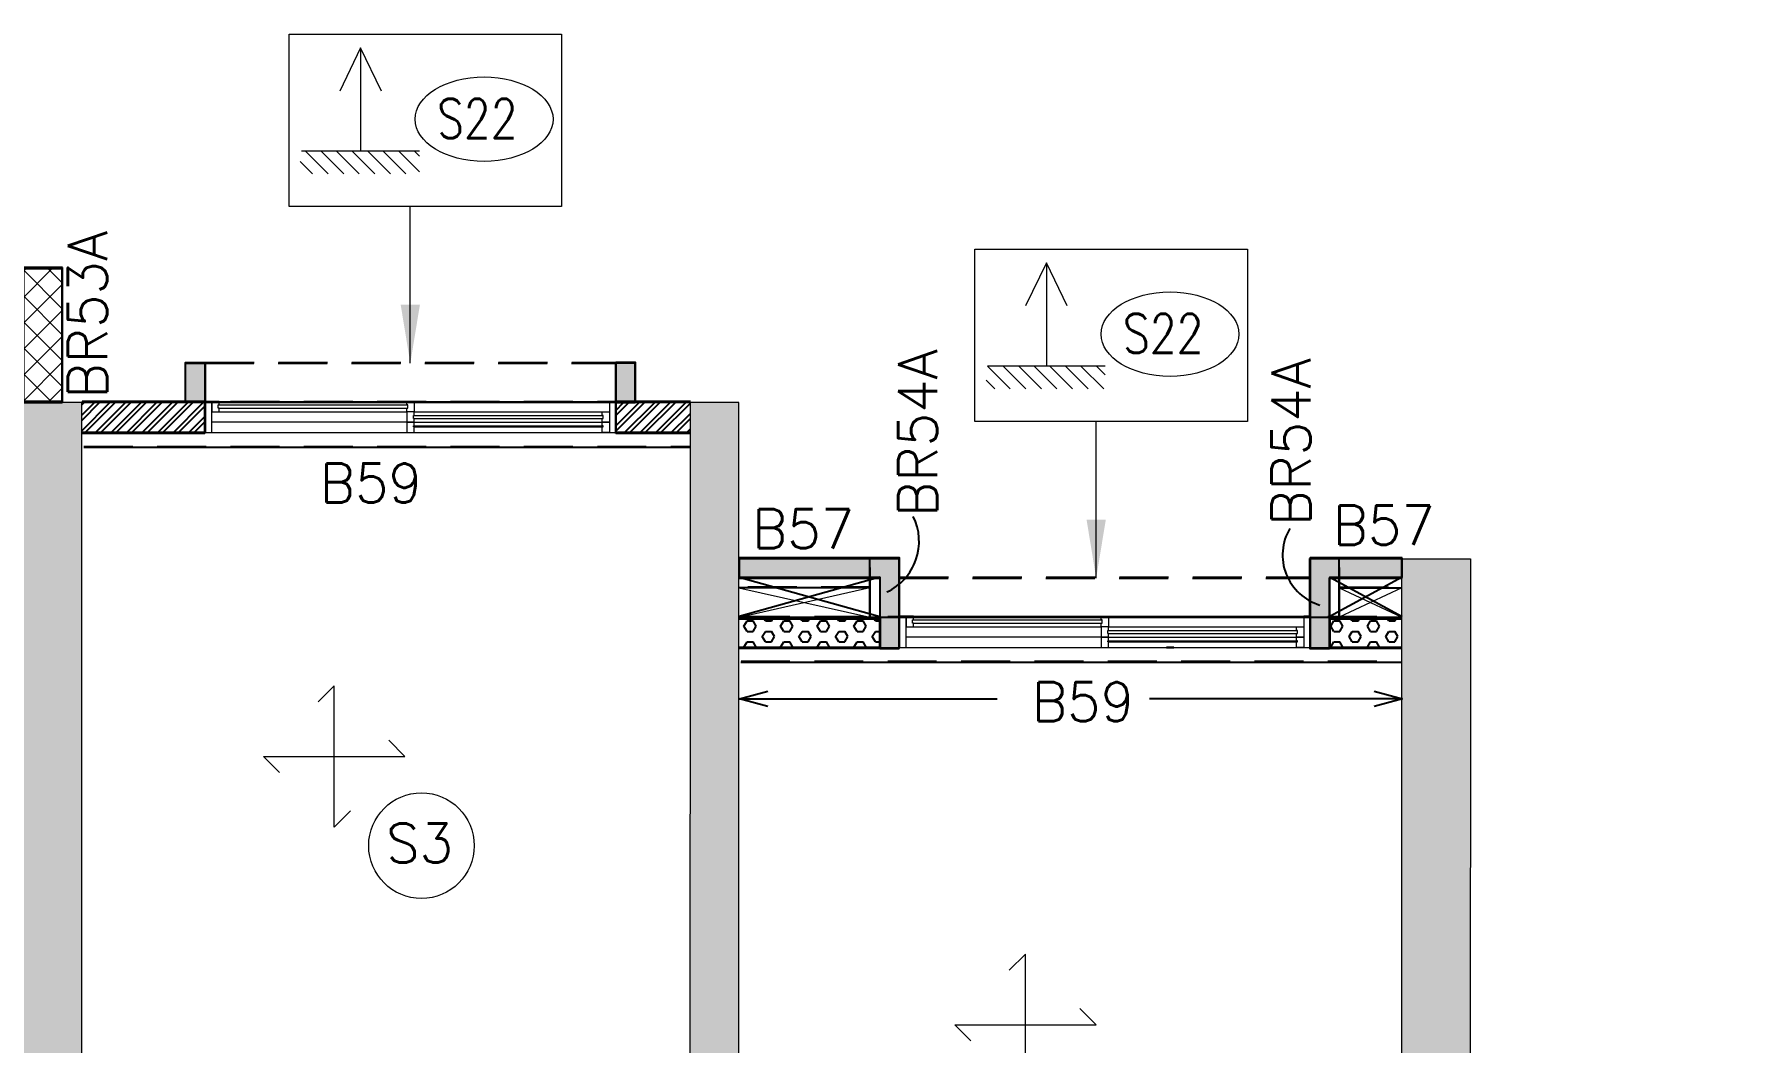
# Model space of a CAD drawing. Header units: millimetres. Extents: x 1181448 to 1317632, y -5734806 to -5633961.
# Drawn here: x 1298547 to 1307318, y -5694772 to -5689614 of the extents above; entities that cross this region are included whole.
import ezdxf

# ---------------------------------------------------------------- set-up
doc = ezdxf.new("R2010")
doc.units = ezdxf.units.MM
doc.header["$LTSCALE"] = 1000
doc.header["$MEASUREMENT"] = 0
for name, pattern in [('1', [0]), ('AUDIT_D_120904163729-0', [0]), ('HIDDEN', [0.375, 0.25, -0.125]), ('T 10_TYPICAL ELEVATION$0$AUDIT_D_120904163729-0', [0]), ('T8(T9 IS SIMILAR) - TYPICAL FLOOR ELEVATION$0$AUDIT_D_120904163729-0', [0]), ('T8(T9 IS SIMILAR) - TYPICAL FLOOR ELEVATION$0$HIDDEN', [0.375, 0.25, -0.125]), ('T8(T9 IS SIMILAR)$0$$0$HIDDEN', [0.375, 0.25, -0.125])]:
    doc.linetypes.add(name, pattern=pattern)
doc.layers.get('0').update_dxf_attribs({"linetype": 'AUDIT_D_120904163729-0'})
for name, color, linetype in [('100 MM THK. NON-STRUCTURAL WALL', 134, 'Continuous'), ('150 MM THK. BLOCK WORK.', 223, 'Continuous'), ('A_dim', 1, 'Continuous'), ('S-BEAM', 20, 'Continuous'), ('SCPL-BEAMS NO.', 7, 'Continuous'), ('T 10_TYPICAL ELEVATION$0$A-WALL-FEATURES', 6, 'T 10_TYPICAL ELEVATION$0$AUDIT_D_120904163729-0'), ('T8(T9 IS SIMILAR) - TYPICAL FLOOR ELEVATION$0$A-WALL-FEATURES', 6, 'T8(T9 IS SIMILAR) - TYPICAL FLOOR ELEVATION$0$AUDIT_D_120904163729-0'), ('T8(T9 IS SIMILAR)$0$S-BEAM', 20, 'T8(T9 IS SIMILAR)$0$$0$HIDDEN'), ('TYPICAL FLOOR ARCH', 251, 'AUDIT_D_120904163729-0')]:
    doc.layers.add(name, color=color, linetype=linetype)
for name, color, linetype, lineweight in [('160 THK. STRUCT WALL', 7, 'Continuous', 15), ('200 THK. NON-STRUCT WALL -1', 6, 'Continuous', 15), ('2BHK-A - BACK$0$A-WALL- 160', 6, 'Continuous', 30), ('2BHK-A - BACK$0$Window', 4, 'Continuous', 20), ('S-CUTOUT', 8, 'Continuous', 15), ('SCPL_DIM', 9, 'Continuous', 5), ('SCPL_SLAB MARK', 72, 'Continuous', 20)]:
    doc.layers.add(name, color=color, linetype=linetype, lineweight=lineweight)
for name, color, linetype, true_color in [('160MM THK.NON-STRUCTURAL WALLS', 7, 'Continuous', 0xea7b62), ('WALL - 0.16 thk STRUCTURAL', 7, '1', 0x24ffc8), ('WALL - 0.20 thk STRUCTURAL', 7, 'Continuous', 0xa60727)]:
    doc.layers.add(name, color=color, linetype=linetype, true_color=true_color)
doc.styles.add('ROMANS', font='romans.shx', dxfattribs={"width": 0.85})
doc.styles.add('SCPL', font='romans.shx')
doc.dimstyles.new('SCPL', dxfattribs={"dimscale": 0, "dimtxt": 300, "dimasz": 300, "dimexe": 100, "dimexo": 200, "dimgap": 150, "dimtad": 0, "dimdec": 0, "dimzin": 1, "dimdsep": 46, "dimtxsty": 'SCPL', "dimcen": 150, "dimclrd": 1, "dimclre": 2, "dimclrt": 5, "dimadec": 3, "dimazin": 0, "dimtfac": 1, "dimtdec": 0, "dimtofl": 0, "dimtmove": 2, "dimatfit": 3, "dimfxl": 0, "dimtolj": 1, "dimtzin": 0, "dimlwd": 15, "dimlwe": 13, "dimarcsym": 0})
doc.dimstyles.new('SCPL-DIM-150', dxfattribs={"dimscale": 100, "dimtxt": 2.25, "dimasz": 1.45, "dimexe": 1, "dimexo": 1, "dimgap": 1, "dimtad": 1, "dimdec": 0, "dimzin": 0, "dimdsep": 46, "dimtxsty": 'ROMANS', "dimblk": 'OPEN30', "dimcen": 0.09, "dimclrd": 256, "dimclre": 256, "dimclrt": 7, "dimadec": 0, "dimazin": 0, "dimtfac": 1, "dimtdec": 0, "dimtofl": 0, "dimtmove": 0, "dimatfit": 3, "dimldrblk": 'OPEN30', "dimfxl": 1, "dimtolj": 1, "dimtzin": 0, "dimarcsym": 0})

# ---------------------------------------------------------------- blocks, each defined once
blk = doc.blocks.new('2BHK-A - BACK$0$2100')
at = {"layer": '2BHK-A - BACK$0$Window', "color": 1, "lineweight": 13}
for p, q in [((1150876.5, -5693344.1), (1148842.5, -5693344.1)), ((1149840.7, -5693344.1), (1148880, -5693344.1)), ((1149840.7, -5693397.4), (1148880, -5693397.4)), ((1149840.7, -5693397.4), (1149878.2, -5693397.4)), ((1149878.2, -5693397.4), (1150876.5, -5693397.4)), ((1148842.5, -5693450.8), (1148842.5, -5693450.8)), ((1149840.7, -5693450.8), (1148880, -5693450.8)), ((1150839, -5693450.8), (1149878.2, -5693450.8)), ((1149840.7, -5693504.1), (1148842.5, -5693504.1)), ((1150839, -5693504.1), (1149878.2, -5693504.1))]:
    blk.add_line(p, q, dxfattribs=at)
at = {"layer": '2BHK-A - BACK$0$Window', "color": 5, "lineweight": 13}
for p, q in [((1149840.7, -5693374.4), (1148880, -5693374.4)), ((1149840.7, -5693378.9), (1148880, -5693378.9)), ((1149840.7, -5693416), (1148880, -5693416)), ((1149840.7, -5693432.2), (1148880, -5693432.2)), ((1150839, -5693469.3), (1149878.2, -5693469.3)), ((1150839, -5693485.5), (1149878.2, -5693485.5))]:
    blk.add_line(p, q, dxfattribs=at)
at = {"layer": '2BHK-A - BACK$0$Window', "color": 4, "lineweight": 13}
for points in [[(1148842.5, -5693344.1), (1148809.5, -5693344.1), (1148809.5, -5693504.1), (1148842.5, -5693504.1)], [(1148880, -5693378.9), (1148880, -5693397.4), (1148842.5, -5693397.4), (1148842.5, -5693344.1), (1148880, -5693344.1), (1148880, -5693374.4), (1148875.5, -5693374.4), (1148875.5, -5693378.9)], [(1148880, -5693432.2), (1148880, -5693450.8), (1148842.5, -5693450.8), (1148842.5, -5693397.4), (1148880, -5693397.4), (1148880, -5693416), (1148875.5, -5693416), (1148875.5, -5693432.2)], [(1149840.7, -5693378.9), (1149840.7, -5693397.4), (1149878.2, -5693397.4), (1149878.2, -5693344.1), (1149840.7, -5693344.1), (1149840.7, -5693374.4), (1149845.2, -5693374.4), (1149845.2, -5693378.9)], [(1149840.7, -5693432.2), (1149840.7, -5693450.8), (1149878.2, -5693450.8), (1149878.2, -5693397.4), (1149840.7, -5693397.4), (1149840.7, -5693416), (1149845.2, -5693416), (1149845.2, -5693432.2)], [(1150909.5, -5693344.1), (1150876.5, -5693344.1), (1150876.5, -5693504.1), (1150909.5, -5693504.1)], [(1149878.2, -5693485.5), (1149878.2, -5693504.1), (1149840.7, -5693504.1), (1149840.7, -5693450.8), (1149878.2, -5693450.8), (1149878.2, -5693469.3), (1149873.7, -5693469.3), (1149873.7, -5693485.5)], [(1150839, -5693485.5), (1150839, -5693504.1), (1150876.5, -5693504.1), (1150876.5, -5693450.8), (1150839, -5693450.8), (1150839, -5693469.3), (1150843.5, -5693469.3), (1150843.5, -5693485.5)]]:
    blk.add_lwpolyline(points, close=True, dxfattribs=at)
blk = doc.blocks.new('GGS')
at = {"layer": '2BHK-A - BACK$0$A-WALL- 160', "color": 8, "linetype": 'ByBlock'}
for p, q in [((-206563349.9, -159290372.9), (-206563979.5, -159290372.9)), ((-206563349.9, -159290532.9), (-206563349.9, -159290372.9)), ((-206560869.5, -159290372.9), (-206561249.9, -159290372.9)), ((-206561249.9, -159290532.9), (-206561249.9, -159290372.9)), ((-206563349.9, -159290532.9), (-206563979.5, -159290532.9)), ((-206560869.5, -159290532.9), (-206561249.9, -159290532.9)), ((-206559900, -159291482.3), (-206560619.6, -159291482.3)), ((-206559900, -159291632.3), (-206559900, -159291482.3)), ((-206557229.8, -159291482.3), (-206557600, -159291482.3)), ((-206557600, -159291632.3), (-206557600, -159291482.3)), ((-206559900, -159291632.3), (-206560619.6, -159291632.3)), ((-206558398, -159291632.3), (-206558435.5, -159291632.3)), ((-206557229.9, -159291632.3), (-206557600, -159291632.3))]:
    blk.add_line(p, q, dxfattribs=at)
at = {"layer": 'T8(T9 IS SIMILAR) - TYPICAL FLOOR ELEVATION$0$A-WALL-FEATURES', "color": 8, "linetype": 'T8(T9 IS SIMILAR) - TYPICAL FLOOR ELEVATION$0$HIDDEN'}
for p, q in [((-206563350.2, -159290173.4), (-206561250, -159290173.4)), ((-206559800.2, -159291272.8), (-206557700.2, -159291272.8))]:
    blk.add_line(p, q, dxfattribs=at)
at = {"layer": 'T8(T9 IS SIMILAR) - TYPICAL FLOOR ELEVATION$0$A-WALL-FEATURES', "color": 8, "linetype": 'ByBlock'}
for p, q in [((-206559900.2, -159291272.8), (-206560619.8, -159291472.8)), ((-206560619.8, -159291272.8), (-206559900.2, -159291472.8)), ((-206557230.1, -159291272.8), (-206557600.2, -159291472.8)), ((-206557600.2, -159291272.8), (-206557230, -159291472.8))]:
    blk.add_line(p, q, dxfattribs=at)
for points in [[(-206564079.8, -159289688.9), (-206564279.8, -159289688.9), (-206564279.8, -159290375.1), (-206564079.8, -159290375.1)], [(-206563350.2, -159290173.4), (-206563350.2, -159290373.4), (-206563450.2, -159290373.4), (-206563450.2, -159290173.4)], [(-206561150, -159290373.4), (-206561150, -159290173.4), (-206561250, -159290173.4), (-206561250, -159290373.4)], [(-206559800.2, -159291632.8), (-206559800.2, -159291172.8), (-206560619.8, -159291172.8), (-206560619.8, -159291272.8), (-206559900.2, -159291272.8), (-206559900.2, -159291632.8)], [(-206557230.1, -159291172.8), (-206557700.2, -159291172.8), (-206557700.2, -159291632.8), (-206557600.2, -159291632.8), (-206557600.2, -159291272.8), (-206557230.1, -159291272.8)]]:
    blk.add_lwpolyline(points, close=True, dxfattribs=at)
at = {"layer": 'T8(T9 IS SIMILAR)$0$S-BEAM', "color": 8}
for p, q in [((-206563970.3, -159290374, 0.5), (-206560870.3, -159290374, -0.1)), ((-206563970.3, -159290604, 0.5), (-206560870.3, -159290604, -0.1)), ((-206559800.8, -159291173.4, 0), (-206560620.9, -159291172.9, -2.6)), ((-206559950.8, -159291472.5, 0.6), (-206559950.8, -159291172.9, -0.2)), ((-206559800.8, -159291472.5, 0.6), (-206559800.8, -159291172.9, -0.2)), ((-206557700.8, -159291472.9, 0), (-206557700.8, -159291172.9, 0)), ((-206557550.8, -159291172.9, 0), (-206557700.8, -159291172.9, 0)), ((-206557601, -159291172.9, -0.2), (-206557230.9, -159291172.9, -2.6)), ((-206557550.8, -159291472.5, 0.2), (-206557550.8, -159291172.9, 0)), ((-206559950.8, -159291322.7, 0.2), (-206560620.9, -159291322.9, -2.6)), ((-206557550.8, -159291322.9, -0.6), (-206557230.9, -159291322.9, -2.6)), ((-206560610.4, -159291472.5, 0.7), (-206557230.2, -159291472.5, -0.1)), ((-206560610.4, -159291702.5, 0.7), (-206557229.8, -159291702.5))]:
    blk.add_line(p, q, dxfattribs=at)
at = {"layer": 'T8(T9 IS SIMILAR)$0$S-BEAM', "color": 8, "elevation": -647.2}
blk.add_lwpolyline([(-206564281.8, -159289687.9), (-206564281.8, -159290273.8), (-206564281.8, -159290373.8), (-206564081.8, -159290373.8), (-206564081.8, -159289687.9)], dxfattribs=at)
blk.add_lwpolyline([(-206564081.8, -159290373.8), (-206564281.8, -159290373.8), (-206564281.8, -159289687.9), (-206564081.8, -159289687.9)], close=True, dxfattribs=at)
at = {"layer": '2BHK-A - BACK$0$A-WALL- 160', "color": 8, "linetype": 'ByBlock', "rotation": 180}
for p in [(-205412440.4, -164983877), (-205408890.5, -164984976.4)]:
    blk.add_blockref('2BHK-A - BACK$0$2100', p, dxfattribs=at)
blk = doc.blocks.new('A$C5F94338C')
at = {"layer": 'WALL - 0.16 thk STRUCTURAL'}
h = blk.add_hatch(color=256, dxfattribs=at)
h.dxf.hatch_style = 1
h.paths.add_polyline_path([(24920, 21710), (25220.1, 21710), (25220.1, 25919.5), (24920.1, 25919.5)])
at = {"layer": 'WALL - 0.16 thk STRUCTURAL', "true_color": 0x1f57ff}
h = blk.add_hatch(color=160, dxfattribs=at)
h.dxf.hatch_style = 1
h.paths.add_polyline_path([(28330, 21710), (28580, 21710), (28580.1, 25919.5), (28330.1, 25919.5)])
at = {"layer": 'WALL - 0.20 thk STRUCTURAL'}
h = blk.add_hatch(color=256, dxfattribs=at)
h.dxf.hatch_style = 1
h.paths.add_polyline_path([(32319.7, 21959.6), (31969.7, 21959.6), (31970, 25120), (32320, 25120)])
at = {"layer": '160 THK. STRUCT WALL'}
for points in [[(24920, 21710), (25220.1, 21710), (25220.1, 25919.5), (24920.1, 25919.5)], [(28330, 21710), (28580, 21710), (28580.1, 25919.5), (28330.1, 25919.5)], [(32319.7, 21959.6), (31969.7, 21959.6), (31970, 25120), (32320, 25120)]]:
    blk.add_lwpolyline(points, close=True, dxfattribs=at)
blk = doc.blocks.new('HS')
at = {"linetype": 'Continuous'}
for p, q in [((-9.28, 0), (9.28, 0)), ((-9.28, 0), (-7.16, -2.12)), ((9.28, 0), (7.16, 2.12))]:
    blk.add_line(p, q, dxfattribs=at)
blk = doc.blocks.new('One WAy')
at = {"xscale": -38.94666666665216, "yscale": 38.94666666665216, "zscale": 38.94666666665216, "rotation": 270}
blk.add_blockref('HS', (0, 0), dxfattribs=at)
blk = doc.blocks.new('*D112')
at = {"layer": 'T 10_TYPICAL ELEVATION$0$A-WALL-FEATURES', "color": 1, "lineweight": 15, "transparency": 16777216}
for p, q in [((-206690838.6, -159323746.6), (-206688538.6, -159323746.6)), ((-206683878.5, -159323746.6), (-206687638.6, -159323746.6))]:
    blk.add_line(p, q, dxfattribs=at)
at = {"layer": 'T 10_TYPICAL ELEVATION$0$A-WALL-FEATURES', "color": 2, "lineweight": 13, "transparency": 16777216}
for p, q in [((-206691138.6, -159323896.5), (-206691138.6, -159323846.6)), ((-206683578.5, -159323896.6), (-206683578.5, -159323846.6))]:
    blk.add_line(p, q, dxfattribs=at)
at = {"layer": 'T 10_TYPICAL ELEVATION$0$A-WALL-FEATURES', "color": 1, "transparency": 16777216}
for points in [[(-206690838.6, -159323696.6), (-206690838.6, -159323796.6), (-206691138.6, -159323746.6)], [(-206683878.5, -159323696.6), (-206683878.5, -159323796.6), (-206683578.5, -159323746.6)]]:
    blk.add_solid(points, dxfattribs=at)
at = {"layer": 'T 10_TYPICAL ELEVATION$0$A-WALL-FEATURES', "color": 5, "transparency": 16777216, "insert": (-206688088.6, -159323746.6), "char_height": 300, "attachment_point": 5, "style": 'SCPL'}
blk.add_mtext('\\A1;  ', dxfattribs=at)
blk = doc.blocks.new('A$C42226032')
at = {"layer": 'SCPL_SLAB MARK'}
h = blk.add_hatch(dxfattribs=at)
h.set_pattern_fill('ANSI31', color=256, scale=0.2, angle=90)
h.set_pattern_definition([(135, (-48.789575, -510.390865), (-0.0176776695, -0.0176776695), [])])
h.paths.add_polyline_path([(-0.1372, -0.2348), (-0.1372, -0.2863), (0.1337, -0.2863), (0.1337, -0.2348)])
for p, q in [((0, 0), (0, -0.2348)), ((0, 0), (-0.0473, -0.0981)), ((0.0473, -0.0981), (0, 0)), ((0.1337, -0.2348), (-0.1337, -0.2348))]:
    blk.add_line(p, q, dxfattribs=at)
blk = doc.blocks.new('_Open30')
at = {"color": 0, "linetype": 'ByBlock', "lineweight": -2}
for p, q in [((-1, 0.268), (0, 0)), ((0, 0), (-1, -0.268)), ((0, 0), (-1, 0))]:
    blk.add_line(p, q, dxfattribs=at)
blk = doc.blocks.new('A$C73fda794')
at = {"layer": '100 MM THK. NON-STRUCTURAL WALL', "linetype": 'ByBlock'}
h = blk.add_hatch(dxfattribs=at)
h.set_pattern_fill('ZIGZAG', color=256, scale=250)
h.set_pattern_definition([(0, (-1203933.584, 5720355.632), (31.25, 31.25), [31.25, -31.25]), (90, (-1203902.334, 5720355.632), (-31.25, 31.25), [31.25, -31.25])])
h.paths.add_polyline_path([(-17600.8, 372.1), (-17600.8, 672.1), (-17500.8, 672.1), (-17500.8, 472.1), (-16950.8, 472.1), (-16950.8, 832.2), (-16850.8, 832.2), (-16850.8, 372.1)])
h.paths.add_polyline_path([(-13700.8, 372.1), (-13700.8, 672.1), (-13800.8, 672.1), (-13800.8, 472.1), (-14350.8, 472.1), (-14350.8, 832.2), (-14450.8, 832.2), (-14450.8, 372.1)])
h.paths.add_polyline_path([(-13075.9, 2422.2), (-13075.9, 2622.2), (-13175.9, 2622.2), (-13175.9, 2422.2)])
h.paths.add_polyline_path([(-10575.9, 2622.2), (-10575.9, 2422.2), (-10675.9, 2422.2), (-10675.9, 2622.2)])
h.paths.add_polyline_path([(-7300.8, 10416.8), (-7300.8, 10616.8), (-7400.8, 10616.8), (-7400.8, 10416.8)])
h.paths.add_polyline_path([(-9801.6, 10616.8), (-9801.6, 10416.8), (-9901.6, 10416.8), (-9901.6, 10616.8)])
h.paths.add_polyline_path([(-8190.9, 18465.9), (-7720.8, 18465.9), (-7720.8, 18005.9), (-7820.8, 18005.9), (-7820.8, 18365.9), (-8190.9, 18365.9)])
h.paths.add_polyline_path([(-5620.8, 18005.9), (-5620.8, 18465.9), (-4801, 18465.9), (-4801, 18365.9), (-5520.8, 18365.9), (-5520.8, 18005.9)])
h.paths.add_polyline_path([(-4271.1, 19265.3), (-4271.1, 19465.3), (-4171.1, 19465.3), (-4171.1, 19265.3)])
h.paths.add_polyline_path([(-2070.9, 19465.3), (-2070.9, 19265.3), (-1970.9, 19265.3), (-1970.9, 19465.3)])
h.paths.add_polyline_path([(6748.3, 19465.3), (6748.3, 19265.3), (6648.3, 19265.3), (6648.3, 19465.3)])
h.paths.add_polyline_path([(8948.4, 19265.3), (8948.4, 19465.3), (8848.4, 19465.3), (8848.4, 19265.3)])
h.paths.add_polyline_path([(10298.2, 18005.9), (10298.2, 18465.9), (9478.7, 18465.9), (9478.7, 18365.9), (10198.2, 18365.9), (10198.2, 18005.9)])
h.paths.add_polyline_path([(12868.4, 18465.9), (12398.2, 18465.9), (12398.2, 18005.9), (12498.2, 18005.9), (12498.2, 18365.9), (12868.4, 18365.9)])
h.paths.add_polyline_path([(11978.1, 10416.8), (11978.1, 10616.8), (12078.1, 10616.8), (12078.1, 10416.8)])
h.paths.add_polyline_path([(14479, 10616.8), (14479, 10416.8), (14579, 10416.8), (14579, 10616.8)])
h.paths.add_polyline_path([(17753.3, 2422.2), (17753.3, 2622.2), (17853.3, 2622.2), (17853.3, 2422.2)])
h.paths.add_polyline_path([(15253.3, 2622.2), (15253.3, 2422.2), (15353.3, 2422.2), (15353.3, 2622.2)])
h.paths.add_polyline_path([(18378.2, 372.1), (18378.2, 672.1), (18478.2, 672.1), (18478.2, 472.1), (19028.2, 472.1), (19028.2, 832.2), (19128.2, 832.2), (19128.2, 372.1)])
h.paths.add_polyline_path([(22278.2, 372.1), (22278.2, 672.1), (22178.2, 672.1), (22178.2, 472.1), (21628.2, 472.1), (21628.2, 832.2), (21528.2, 832.2), (21528.2, 372.1)])
h.paths.add_polyline_path([(13068.3, -7229), (12968.3, -7229), (12968.3, -7429), (12423.2, -7429), (12423.2, -7069), (12323.2, -7069), (12323.2, -7529), (13068.3, -7529)])
h.paths.add_polyline_path([(10223.2, -7069), (10123.2, -7069), (10123.2, -7429), (9478.7, -7429), (9478.7, -7529), (10223.2, -7529)])
h.paths.add_polyline_path([(6748.3, -8528.4), (6748.3, -8328.4), (6648.3, -8328.4), (6648.3, -8528.4)])
h.paths.add_polyline_path([(8948.4, -8328.4), (8948.4, -8528.4), (8848.4, -8528.4), (8848.4, -8328.4)])
h.paths.add_polyline_path([(-2070.9, -8528.4), (-2070.9, -8328.4), (-1970.9, -8328.4), (-1970.9, -8528.4)])
h.paths.add_polyline_path([(-4271.1, -8328.4), (-4271.1, -8528.4), (-4171.1, -8528.4), (-4171.1, -8328.4)])
h.paths.add_polyline_path([(-5545.9, -7069), (-5445.9, -7069), (-5445.9, -7429), (-4801.3, -7429), (-4801.3, -7529), (-5545.9, -7529)])
h.paths.add_polyline_path([(-8391, -7229), (-8291, -7229), (-8291, -7429), (-7745.9, -7429), (-7745.9, -7069), (-7645.9, -7069), (-7645.9, -7529), (-8391, -7529)])
at = {"layer": '150 MM THK. BLOCK WORK.', "linetype": 'ByBlock'}
h = blk.add_hatch(dxfattribs=at)
h.set_pattern_fill('HEX', color=256, scale=250)
h.set_pattern_definition([(9e-15, (-1203933.804, 5720356.083), (-8e-30, 54.12658774), [31.25, -62.5]), (120, (-1203933.804, 5720356.083), (-46.875, -27.06329387), [31.25, -62.5]), (60, (-1203902.554, 5720356.083), (-46.875, 27.06329387), [31.25, -62.5])])
h.paths.add_polyline_path([(12868.6, 18156.4), (12498.4, 18156.4), (12498.4, 18006.4), (12868.6, 18006.4)])
h.paths.add_polyline_path([(10198.4, 18006.4), (9478.9, 18006.4), (9478.9, 18156.4), (10198.4, 18156.4)])
at = {"layer": '160MM THK.NON-STRUCTURAL WALLS', "linetype": 'ByBlock'}
h = blk.add_hatch(dxfattribs=at)
h.set_pattern_fill('ANSI32', color=256, scale=150)
h.set_pattern_definition([(45, (-1203933.584, 5720355.63), (-39.77475644, 39.77475644), []), (45, (-1203907.07, 5720355.63), (-39.77475644, 39.77475644), [])])
h.paths.add_polyline_path([(6748.5, 19105.8), (6118.9, 19105.8), (6118.9, 19265.8), (6748.5, 19265.8)])
h.paths.add_polyline_path([(8848.5, 19265.3), (9228.9, 19265.3), (9228.9, 19105.8), (8848.5, 19105.8)])
at = {"layer": '200 THK. NON-STRUCT WALL -1', "linetype": 'ByBlock'}
h = blk.add_hatch(dxfattribs=at)
h.set_pattern_fill('ANSI37', color=256, scale=750)
h.set_pattern_definition([(45, (-1203933.68, 5720355.42), (-66.2912607, 66.2912607), []), (135, (-1203933.68, 5720355.42), (-66.2912607, -66.2912607), [])])
h.paths.add_polyline_path([(-17301.3, 11057), (-17501.3, 11057), (-17501.3, 12201.5), (-17301.3, 12201.5)])
h.paths.add_polyline_path([(-13901.3, 12201.6), (-13700.9, 12201.6), (-13700.9, 10441.9), (-13901.3, 10441.9)])
h.paths.add_polyline_path([(-1141.3, 19949.8), (-1341.3, 19949.8), (-1341.3, 19265.3), (-1141.3, 19265.3)])
h.paths.add_polyline_path([(6018.6, 19949.8), (5818.6, 19949.8), (5818.6, 19263.6), (6018.6, 19263.6)])
h.paths.add_polyline_path([(18578.5, 12201.6), (18378.1, 12201.6), (18378.1, 10441.9), (18578.5, 10441.9)])
h.paths.add_polyline_path([(21978.6, 11057), (22178.6, 11057), (22178.5, 12201.5), (21978.5, 12201.5)])
h.paths.add_polyline_path([(5918.7, -9013.5), (6118.7, -9013.5), (6118.7, -8328.6), (5918.7, -8328.6)])
h.paths.add_polyline_path([(-1241.5, -9013.5), (-1441.5, -9013.5), (-1441.5, -8328.6), (-1241.5, -8328.6)])
at = {"layer": '100 MM THK. NON-STRUCTURAL WALL', "linetype": 'ByBlock', "elevation": 0}
for points in [[(6748.3, 19465.3), (6748.3, 19265.3), (6648.3, 19265.3), (6648.3, 19465.3)], [(8948.4, 19265.3), (8948.4, 19465.3), (8848.4, 19465.3), (8848.4, 19265.3)], [(10298.2, 18005.9), (10298.2, 18465.9), (9478.7, 18465.9), (9478.7, 18365.9), (10198.2, 18365.9), (10198.2, 18005.9)], [(12868.4, 18465.9), (12398.2, 18465.9), (12398.2, 18005.9), (12498.2, 18005.9), (12498.2, 18365.9), (12868.4, 18365.9)]]:
    blk.add_lwpolyline(points, close=True, dxfattribs=at)
at = {"layer": '150 MM THK. BLOCK WORK.', "linetype": 'ByBlock'}
for p, q in [((10198.4, 18156.4, 0), (9478.9, 18156.4, 0)), ((10198.4, 18006.4, 0), (10198.4, 18156.4, 0)), ((12868.6, 18156.4, 0), (12498.4, 18156.4, 0)), ((12498.4, 18006.4, 0), (12498.4, 18156.4, 0)), ((10198.4, 18006.4, 0), (9478.9, 18006.4, 0)), ((12868.6, 18006.4, 0), (12498.4, 18006.4, 0))]:
    blk.add_line(p, q, dxfattribs=at)
at = {"layer": '160MM THK.NON-STRUCTURAL WALLS', "linetype": 'ByBlock'}
for p, q in [((6748.5, 19265.8, 0), (6118.9, 19265.8, 0)), ((6748.5, 19105.8, 0), (6748.5, 19265.8, 0)), ((9228.9, 19265.8, 0), (8848.5, 19265.8, 0)), ((8848.5, 19105.8, 0), (8848.5, 19265.8, 0)), ((6748.5, 19105.8, 0), (6118.9, 19105.8, 0)), ((9228.9, 19105.8, 0), (8848.5, 19105.8, 0))]:
    blk.add_line(p, q, dxfattribs=at)
at = {"layer": '200 THK. NON-STRUCT WALL -1', "linetype": 'ByBlock', "elevation": 0}
blk.add_lwpolyline([(6018.7, 19949.8), (5818.7, 19949.8), (5818.7, 19263.6), (6018.7, 19263.6)], close=True, dxfattribs=at)
at = {"layer": 'S-BEAM'}
for p, q in [((6128.6, 19265.8, 0.4), (9228.6, 19265.8, -0.1)), ((6128.6, 19035.8, 0.4), (9228.6, 19035.8, -0.1)), ((10297.9, 18465.5, -0.2), (9477.8, 18466, -2.7)), ((10147.9, 18166.4, 0.4), (10147.9, 18466, -0.3)), ((10297.9, 18166.4, 0.4), (10297.9, 18466, -0.3)), ((12397.9, 18166, -0.2), (12397.9, 18466, -0.2)), ((12547.9, 18466, -0.2), (12397.9, 18466, -0.2)), ((12497.7, 18466, -0.4), (12867.8, 18466, -2.7)), ((12547.9, 18166.4, 0.1), (12547.9, 18466, -0.2)), ((10147.9, 18316.2, 0), (9477.8, 18316, -2.7)), ((12547.9, 18316, -0.7), (12867.8, 18316, -2.7)), ((9488.3, 18166.4, 0.5), (12868.5, 18166.4, -0.3)), ((9488.3, 17936.4, 0.5), (12868.9, 17936.4, -0.2))]:
    blk.add_line(p, q, dxfattribs=at)
at = {"layer": 'S-BEAM', "elevation": 0}
blk.add_lwpolyline([(5818.7, 19949.8), (5818.7, 19364), (5818.7, 19264), (6018.7, 19264), (6018.7, 19949.8)], dxfattribs=at)
blk.add_lwpolyline([(6018.7, 19264), (5818.7, 19264), (5818.7, 19949.8), (6018.7, 19949.8)], close=True, dxfattribs=at)
at = {"layer": 'S-BEAM'}
for centre, radius, start, end in [((10113.8, 18554.6, -0.8), 286, 295.04217, 26.48605), ((12525.1, 18485, -0.8), 267.1, 149.4187, 253.51583)]:
    blk.add_arc(centre, radius, start, end, dxfattribs=at)
at = {"layer": 'S-CUTOUT', "color": 8, "linetype": 'HIDDEN', "ltscale": 500}
for p, q in [((9478.4, 18316, -2.7), (10147.9, 18166.4, 0.4)), ((10147.9, 18316.2, 0), (9488.3, 18166.4, 0.5)), ((12547.9, 18316, -0.7), (12868.5, 18166.4, -0.3)), ((12867.8, 18316, -2.7), (12547.9, 18166.4, -0.5))]:
    blk.add_line(p, q, dxfattribs=at)
at = {"layer": 'SCPL_SLAB MARK', "color": 8}
for points, elevation in [([(7178.4, 21147.7), (8572.1, 21147.7), (8572.1, 20267.1), (7178.4, 20267.1)], 0), ([(10685.3, 20048.4), (12079, 20048.4), (12079, 19167.7), (10685.3, 19167.7)], -0.1)]:
    blk.add_lwpolyline(points, close=True, dxfattribs=dict(at, elevation=elevation))
at = {"layer": 'SCPL_SLAB MARK'}
blk.add_circle((7855.5, 16998.1, 0), 269.9, dxfattribs=at)
for centre in [(8175.8, 20713.6, -2.4), (11682.7, 19614.2, -2.5)]:
    blk.add_ellipse(centre, major_axis=(-352.4, 0), ratio=0.612892, start_param=-1.570796, end_param=4.712389, dxfattribs=at)
at = {"layer": 'T8(T9 IS SIMILAR) - TYPICAL FLOOR ELEVATION$0$A-WALL-FEATURES', "color": 8, "linetype": 'T8(T9 IS SIMILAR) - TYPICAL FLOOR ELEVATION$0$HIDDEN'}
for p, q in [((6748.3, 19465.3, 0), (8848.4, 19465.3, 0)), ((10297.9, 18366, -0.1), (12397.9, 18366, -0.2))]:
    blk.add_line(p, q, dxfattribs=at)
at = {"layer": 'T8(T9 IS SIMILAR) - TYPICAL FLOOR ELEVATION$0$A-WALL-FEATURES', "linetype": 'ByBlock', "elevation": 0}
for points in [[(6748.3, 19465.3), (6748.3, 19265.3), (6648.3, 19265.3), (6648.3, 19465.3)], [(8948.4, 19265.3), (8948.4, 19465.3), (8848.4, 19465.3), (8848.4, 19265.3)]]:
    blk.add_lwpolyline(points, close=True, dxfattribs=at)
at = {"layer": '160 THK. STRUCT WALL'}
blk.add_blockref('A$C5F94338C', (-19101.6, -6654.2, 0), dxfattribs=at)
at = {"layer": 'SCPL_SLAB MARK', "xscale": 2251.770066891658, "yscale": 2251.770066891658, "zscale": 2251.770066891658, "rotation": 359.9987816768055}
for p in [(7544, 21078.4, -2.4), (11050.9, 19979.1, -2.5)]:
    blk.add_blockref('A$C42226032', p, dxfattribs=at)
at = {"layer": 'SCPL_SLAB MARK', "xscale": -1}
for p in [(7409.3, 17454.5), (10943.2, 16082)]:
    blk.add_blockref('One WAy', p, dxfattribs=at)
at = {"layer": 'SCPL_SLAB MARK', "color": 5, "xscale": -1, "rotation": 270}
for p in [(7409.3, 17454.5), (10943.2, 16082)]:
    blk.add_blockref('One WAy', p, dxfattribs=at)
at = {"layer": 'TYPICAL FLOOR ARCH'}
blk.add_blockref('GGS', (206570100, 159309643.4, 0), dxfattribs=at)
at = {"layer": 'SCPL-BEAMS NO.', "style": 'SCPL'}
for s, rotation, p in [('BR53A', 90, (6248.1, 19285.6, 648)), ('BR54A', 89.99795, (10492.5, 18679.8, -0.2)), ('BR54A', 89.99795, (12401.4, 18634, -0.2)), ('B57', 359.99795, (9545.9, 18518.8, -0.4)), ('B57', 359.99795, (12514.1, 18537.4, -0.2))]:
    blk.add_text(s, height=200, rotation=rotation, dxfattribs=at).set_placement(p)
for p in [(7335.8, 18752.8, 0.4), (10976.7, 17634.3, 0.5)]:
    blk.add_text('B59', height=200, dxfattribs=at).set_placement(p)
at = {"layer": 'SCPL_SLAB MARK', "style": 'SCPL', "width": 0.8}
for p in [(7934.9, 20617.3, -2.4), (11441.8, 19517.9, -2.5)]:
    blk.add_text('S22', height=200, dxfattribs=at).set_placement(p)
at = {"layer": 'SCPL_SLAB MARK', "style": 'SCPL'}
blk.add_text('S3', height=200, dxfattribs=at).set_placement((7674.5, 16911.5, 0))
at = {"layer": 'T 10_TYPICAL ELEVATION$0$A-WALL-FEATURES'}
dim = blk.add_linear_dim(base=(6118.5, 17758.9, 0), p1=(-1441.6, 17809.1, 0), p2=(6118.5, 17808.9, 0), text='  ', dimstyle='SCPL', override={"dimscale": 1}, dxfattribs=at)
dim.commit()
dim.dimension.update_dxf_attribs({"geometry": '*D112', "text_midpoint": (1608.5, 17758.9, 0), "dimtype": 128, "insert": (206689697.1, 159341505.6)})
at = {"layer": 'S-BEAM'}
for points in [[(7798.4, 19465.3, 0), (7798.4, 20267.1, 0)], [(11305.2, 18366, -0.1), (11305.2, 19167.7, -0.1)]]:
    blk.add_leader(points, dimstyle='SCPL', override={"dimscale": 1}, dxfattribs=at)
at = {"layer": 'SCPL_DIM'}
for points in [[(9481.3, 17748.9, 0), (10799.3, 17748.9, 0)], [(12871.4, 17748.9, 0), (11578.6, 17748.9, 0)]]:
    blk.add_leader(points, dimstyle='SCPL-DIM-150', override={"dimgap": 1, "dimtad": 0, "dimfxl": 150, "dimtfill": 1}, dxfattribs=at)

msp = doc.modelspace()

# ---------------------------------------------------------------- block references
at = {"layer": 'A_dim', "linetype": 'ByBlock'}
msp.add_blockref('A$C73fda794', (1292671.2, -5710762), dxfattribs=at)

doc.saveas('drawing.dxf')
